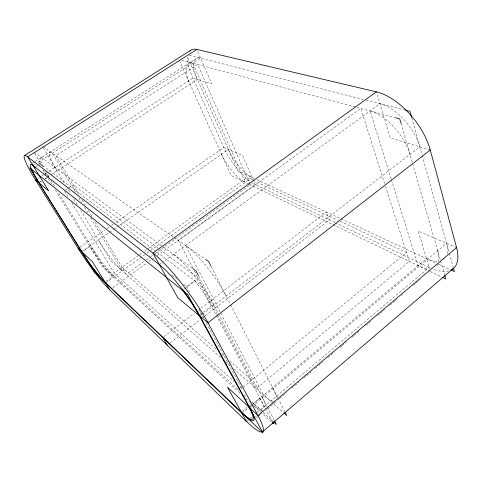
<?xml version="1.0" encoding="UTF-8"?>
<svg xmlns="http://www.w3.org/2000/svg" width="482" height="482" viewBox="0 0 482 482"><rect width="100%" height="100%" fill="white"/><g stroke="black" fill="none" stroke-linecap="round" stroke-linejoin="round"><path stroke-width="0.36" stroke-dasharray="2.41 1.81" d="M255.508 416.761L256.617 415.827M256.623 417.96L258.346 416.502M258.924 416.014L260.648 414.556M267.414 408.832L274.433 402.892M274.523 402.813L276.168 401.422M279.602 398.518L286.495 392.685M291.664 388.311L299.129 381.991M303.726 378.105L306.022 376.159M306.6 375.677L311.191 371.785M315.216 368.387L318.084 365.959M318.662 365.47L320.958 363.524M321.53 363.042L322.681 362.066M327.85 357.692L334.743 351.86M339.912 347.486L341.636 346.028M342.208 345.546L344.51 343.6M345.082 343.112L346.233 342.142M351.974 337.279L353.698 335.821M354.27 335.339L356.572 333.393M357.144 332.905L359.439 330.965M365.76 325.615L368.055 323.675M368.634 323.187L371.508 320.759M377.822 315.409L380.123 313.469M380.696 312.981L382.991 311.035M383.57 310.553L384.714 309.577M389.884 305.202L392.185 303.262M392.758 302.774L395.053 300.834M395.632 300.346L396.776 299.376M401.373 295.484L402.524 294.514M413.436 285.278L415.731 283.338M416.309 282.85L418.605 280.904M419.177 280.422L420.328 279.446M436.897 265.425L440.138 262.69M443.374 259.949L444.452 259.033M247.103 421.027L248.254 420.063M250.55 418.123L251.7 417.153M257.442 412.309L429.167 267.456A50.538 23.612 48.1 0 0 431.016 268.299M242.482 411.254L247.001 407.477M249.26 405.585L250.387 404.639M241.892 413.164L248.236 407.85M248.814 407.368L251.122 405.434M251.7 404.952L426.504 258.605A37.867 17.677 48.1 0 0 438.042 261.413M250.218 406.296L252.508 404.38M253.08 403.898L259.943 398.15A40.133 7.061 52.1 0 1 263.648 409.489M249.971 408.085L251.7 406.633M252.279 406.151L446.579 243.314A37.867 17.677 48.1 0 1 447.296 253.875M240.018 386.883L241.687 388.396L406.531 252.508L338.376 220.461M200.301 314.547L202.639 312.746M203.223 312.3L211.399 306.004A43.41 8.652 53.4 0 0 197.445 284.163L195.047 280.982L186.136 287.676M200.024 316.18L201.807 314.806M202.404 314.342L419.798 146.835A40.41 21.214 51.8 0 0 379.949 103.69L162.41 262.389M170.182 342.859L199.885 319.921M202.856 317.626L204.639 316.252M205.23 315.788L329.387 219.9L326.404 212.02L197.951 310.522M163.898 336.635L194.367 313.27M183.69 284.314L186.642 286.633L198.084 278.042L73.174 184.817L68.173 188.125M183.756 289.459L185.54 288.122M159.373 264.606L161.801 262.829M112.812 287.646L146.275 263.413M148.709 261.648L152.36 259.003M152.969 258.563L154.186 257.683M157.228 255.478L255.183 184.534L334.815 222.485M143.829 261.593L126.2 274.33L94.87 221.437M146.263 259.84L149.908 257.201M150.517 256.761L154.162 254.128M154.77 253.689L250.206 184.739L197.734 64.48L55.894 155.638L79.277 195.12M106.215 281.265L112.872 276.481A28.269 3.699 54.4 0 1 89.893 246.549L83.241 251.188M105.498 282.934L144.799 254.659M147.04 253.044L252.122 177.448A27.378 9.779 55 0 1 228.372 149.486L117.391 226.763M71.794 202.832L114.077 272.933L139.081 254.99M139.696 254.55L142.136 252.797M144.576 251.05L247.055 177.515L252.508 180.075M81.633 251.664L108.763 232.776M109.378 232.342L113.077 229.769M113.692 229.342L116.777 227.191M80.06 247.2L104.733 230.089M107.203 228.378L109.053 227.094M111.517 225.383L113.372 224.1M115.837 222.389L223.775 147.51L242.711 155.65L255.183 184.534A36.524 13.044 55 0 1 251.972 182.732M67.546 188.54L64.419 190.607L68.299 197.042M38.723 182.63L41.874 180.581M45.025 178.533L46.284 177.713M46.911 177.304L50.291 175.111M50.688 174.852L197.427 79.452A29.366 10.911 57.5 0 1 200.626 58.202L36.198 163.512M40.313 182.136L41.536 181.346M45.194 178.961L47.025 177.774M38.084 178.37L39.349 177.551M41.874 175.912L44.404 174.273M45.037 173.863L46.296 173.044M48.827 171.411L192.878 78.072L211.664 83.766L196.843 49.447M33.035 165.537L35.566 163.916M36.21 166.7L39.331 164.693M32.457 163.259L34.355 162.048M34.987 161.645L196.186 58.599M189.36 55.346L363.344 99.479M366.097 100.178L404.109 109.824M181.792 60.184L396.12 117.915M430.275 150.01L390.221 137.876L376.388 91.857M456.568 247.609L418.249 231.131L429.167 267.456L335.49 222.811M254.171 178.4L237.777 170.773L187.359 56.671M256.858 179.653L436.041 263.039M438.765 264.311L450.345 269.697M253.189 180.401L337.695 220.141M248.977 184.148L231.089 175.526L179.81 61.455M249.351 184.329L429.576 271.149M430.251 271.474L441.771 277.023M42.765 146.54L173.219 236.951M173.839 237.379L204.922 258.924M34.047 152.077L192.36 268.251M171.881 275.035L176.605 278.747M122.006 267.245L217.171 350.053M221.702 353.999L225.1 356.951M229.631 360.898L251.725 380.123M220.617 357.349L110.938 260.913L80.355 209.875M225.654 361.777L229.661 365.302M233.565 368.736L273.198 403.579M273.758 404.079L283.374 412.526M114.077 272.933L233.884 381.334M238.132 389.438L103.347 266.311L58.045 191.993M244.031 394.824L247.007 397.548M251.815 401.934L262.539 411.73M263.094 412.243L273.077 421.358M239.873 393.011L102.19 266.679L55.075 189.547M245.766 398.421L250.965 403.187M254.086 406.049L272.378 422.834M34.614 153.553L42.814 167.007M45.549 171.49L49.062 177.256M51.02 180.461L54.532 186.227M39.946 164.784L38.379 162.217L200.325 284.989L265.088 407.911M43.079 169.911L46.212 175.038M48.423 178.653L52.08 184.648M43.302 148.046L64.998 184.245M68.426 189.968L70.372 193.216M73.83 198.982L77.319 204.802M75.391 191.975L52.339 153.174A31.523 4.79 55.4 0 0 56.936 170.791M78.849 197.795L81.536 202.32M84.609 207.495L87.688 212.67M90.761 217.84L122.265 270.872A29.263 4.254 54.5 0 1 98.4 239.988M82.259 200.15L85.001 204.778M88.375 210.471L91.869 216.37M186.642 286.633L189.504 291.917M199.156 309.757L200.229 311.74M200.584 312.402L203.44 317.686M206.302 322.976L241.687 388.396M193.029 268.42L178.37 240.524L360.765 108.396L384.606 183.473M194.427 271.077L217.243 314.499M217.46 314.909L256.201 388.637L409.357 261.413L385.516 186.335M265.437 408.573L272.438 421.858M198.789 276.24L267.01 406.465M267.353 407.127L274.318 420.412M211.351 266.853L230.378 304.353M230.583 304.769L277.59 397.433M277.933 398.102L284.723 411.495M40.584 163.892L41.078 165.145M391.197 178.955L370.068 110.902A40.627 20.696 51.9 0 1 409.971 154.409M391.42 179.666L418.111 265.63A38.048 17.238 48.3 0 0 429.528 268.601M400.994 123.223L412.411 162.886M412.622 163.603L440.434 260.232M440.644 260.955L444.591 274.656M411.742 117.825L422.015 154.818M422.214 155.541L449.2 252.743M449.399 253.466L453.225 267.251M46.043 174.713A30.607 4.187 55.3 0 1 43.609 170.369M261.672 410.58A40.133 7.061 52.1 0 1 254.165 406.019M273.095 401.59A41.47 8.092 51.9 0 1 263.509 395.065L185.558 245.501A44.645 9.869 53.3 0 1 226.16 296.038M273.143 388.667A41.47 8.092 51.9 0 1 276.686 397.963M114.475 276.475A29.378 3.898 54.4 0 1 90.61 245.416M262.853 410.242A41.693 7.435 52.1 0 1 253.484 403.458M262.401 397.668A41.693 7.435 52.1 0 1 266.13 406.874M173.424 254.357A44.91 9.08 53.4 0 1 214.05 305.371M48.477 176.292A31.655 4.392 55.3 0 1 46.989 173.803M43.284 167.031A31.655 4.392 55.3 0 1 43.374 158.915M221.527 154.252A27.48 9.507 55 0 0 245.29 182.371L192.866 63.172A29.48 10.616 57.4 0 0 190.053 84.248M437.704 250.748A38.048 17.238 48.3 0 1 438.554 261.262M448.808 270.848A50.538 23.612 48.1 0 1 433.457 269.275M249.724 181.178A36.524 13.044 55 0 1 223.775 147.51L192.878 78.072A39.175 14.562 57.5 0 1 187.781 57.364"/><path stroke-width="0.72" d="M262.696 431.685L453.339 268.498M456.568 247.609L257.966 415.508A56.008 8.911 52.3 0 1 246.531 421.515L109.769 289.851A39.367 4.651 54.4 0 1 78.211 248.483L35.56 180.009A42.44 5.242 55.2 0 1 27.667 156.843L196.843 49.447L376.388 91.857A53.936 28.342 51.8 0 1 430.275 150.01L456.568 247.609A50.538 23.612 48.1 0 1 451.242 269.896M430.275 150.01L207.953 322.747L177.804 297.78L152.963 253.062L27.667 156.843L48.664 190.86L35.56 180.009M376.388 91.857L152.963 253.062A60.364 10.893 53.5 0 1 207.953 322.747L257.966 415.508L227.444 387.148L246.531 421.515M34.33 167.905L35.584 167.103M24.462 155.578L190.974 50.128M404.832 110.004L409.929 111.3L411.538 117.102M396.12 117.915L399.747 118.897L400.994 123.223M451.025 270.016L454.436 271.601L453.429 267.974M442.446 277.349L445.832 278.982L444.796 275.379M205.543 259.352L208.634 261.497L211.014 266.185M192.969 268.697L195.999 270.926L198.439 275.577M283.934 413.026L286.766 415.508L285.067 412.164M273.631 421.864L276.403 424.401L274.668 421.081M272.378 422.834L273.487 423.853L272.788 422.527M78.211 248.483L92.339 261.612L109.769 289.851M182.57 290.351L184.98 293.556A43.669 7.869 53.5 0 1 199.132 315.445M162.705 337.551L167.212 345.154M31.83 169.513L32.348 170.755A30.734 3.796 55.2 0 0 39.09 182.931M105.01 282.139A28.384 3.35 54.4 0 1 82.03 252.032M249.073 407.254A40.355 6.411 52.3 0 1 241.355 412.2M189.818 51.164A39.175 14.562 57.5 0 1 196.843 49.447M159.373 264.606L33.035 165.537A31.806 3.922 55.2 0 0 38.723 182.63L81.633 251.664A29.504 3.482 54.4 0 0 105.498 282.934L241.892 413.164A41.958 6.67 52.3 0 0 249.971 408.085L200.024 316.18A45.212 8.152 53.5 0 0 159.373 264.606M187.733 294.49L29.685 167.79L94.514 272.131L262.997 432.842L187.733 294.49"/></g></svg>
